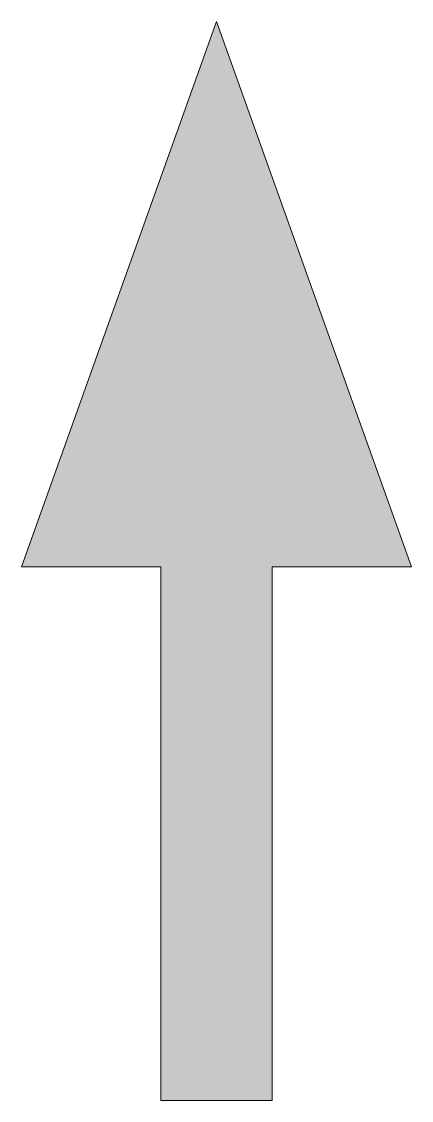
# Model space of a CAD drawing. Header units: centimetres. Extents: x 382474 to 805140, y 51501 to 135682.
# Drawn here: x 388111.7 to 388143.2, y 64890.6 to 64977.7 of the extents above; entities that cross this region are included whole.
import ezdxf

# ---------------------------------------------------------------- set-up
doc = ezdxf.new("R2010")
doc.units = ezdxf.units.CM
doc.layers.add('LVI_FLOOR BEDS - GENERAL', color=254, linetype='Continuous')
doc.layers.add('SPN-DIM', color=8, linetype='Continuous', lineweight=15)

msp = doc.modelspace()

# ---------------------------------------------------------------- hatches: boundary and pattern name
at = {"layer": 'LVI_FLOOR BEDS - GENERAL', "lineweight": -3, "transparency": 33554508}
h = msp.add_hatch(color=1, dxfattribs=at)
h.dxf.hatch_style = 1
h.paths.add_polyline_path([(388131.956, 64890.611), (388122.949, 64890.611), (388122.949, 64933.715), (388111.721, 64933.715), (388127.453, 64977.734), (388143.184, 64933.715), (388131.956, 64933.715)])
h = msp.add_hatch(color=1, dxfattribs=at)
h.dxf.hatch_style = 1
h.paths.add_polyline_path([(388131.956, 64890.611), (388122.949, 64890.611), (388122.949, 64933.715), (388111.721, 64933.715), (388127.453, 64977.734), (388143.184, 64933.715), (388131.956, 64933.715)])
h = msp.add_hatch(color=1, dxfattribs=at)
h.dxf.hatch_style = 1
h.paths.add_polyline_path([(388131.956, 64890.611), (388122.949, 64890.611), (388122.949, 64933.715), (388111.721, 64933.715), (388127.453, 64977.734), (388143.184, 64933.715), (388131.956, 64933.715)])
h = msp.add_hatch(color=1, dxfattribs=at)
h.dxf.hatch_style = 1
h.paths.add_polyline_path([(388131.956, 64890.611), (388122.949, 64890.611), (388122.949, 64933.715), (388111.721, 64933.715), (388127.453, 64977.734), (388143.184, 64933.715), (388131.956, 64933.715)])
h = msp.add_hatch(color=1, dxfattribs=at)
h.dxf.hatch_style = 1
h.paths.add_polyline_path([(388131.956, 64890.611), (388122.949, 64890.611), (388122.949, 64933.715), (388111.721, 64933.715), (388127.453, 64977.734), (388143.184, 64933.715), (388131.956, 64933.715)])
h = msp.add_hatch(color=1, dxfattribs=at)
h.dxf.hatch_style = 1
h.paths.add_polyline_path([(388131.956, 64890.611), (388122.949, 64890.611), (388122.949, 64933.715), (388111.721, 64933.715), (388127.453, 64977.734), (388143.184, 64933.715), (388131.956, 64933.715)])
h = msp.add_hatch(color=1, dxfattribs=at)
h.dxf.hatch_style = 1
h.paths.add_polyline_path([(388131.956, 64890.611), (388122.949, 64890.611), (388122.949, 64933.715), (388111.721, 64933.715), (388127.453, 64977.734), (388143.184, 64933.715), (388131.956, 64933.715)])
h = msp.add_hatch(color=1, dxfattribs=at)
h.dxf.hatch_style = 1
h.paths.add_polyline_path([(388131.956, 64890.611), (388122.949, 64890.611), (388122.949, 64933.715), (388111.721, 64933.715), (388127.453, 64977.734), (388143.184, 64933.715), (388131.956, 64933.715)])
h = msp.add_hatch(color=1, dxfattribs=at)
h.dxf.hatch_style = 1
h.paths.add_polyline_path([(388131.956, 64890.611), (388122.949, 64890.611), (388122.949, 64933.715), (388111.721, 64933.715), (388127.453, 64977.734), (388143.184, 64933.715), (388131.956, 64933.715)])
h = msp.add_hatch(color=1, dxfattribs=at)
h.dxf.hatch_style = 1
h.paths.add_polyline_path([(388131.956, 64890.611), (388122.949, 64890.611), (388122.949, 64933.715), (388111.721, 64933.715), (388127.453, 64977.734), (388143.184, 64933.715), (388131.956, 64933.715)])
h = msp.add_hatch(color=1, dxfattribs=at)
h.dxf.hatch_style = 1
h.paths.add_polyline_path([(388131.956, 64890.611), (388122.949, 64890.611), (388122.949, 64933.715), (388111.721, 64933.715), (388127.453, 64977.734), (388143.184, 64933.715), (388131.956, 64933.715)])
h = msp.add_hatch(color=1, dxfattribs=at)
h.dxf.hatch_style = 1
h.paths.add_polyline_path([(388131.956, 64890.611), (388122.949, 64890.611), (388122.949, 64933.715), (388111.721, 64933.715), (388127.453, 64977.734), (388143.184, 64933.715), (388131.956, 64933.715)])
h = msp.add_hatch(color=1, dxfattribs=at)
h.dxf.hatch_style = 1
h.paths.add_polyline_path([(388131.956, 64890.611), (388122.949, 64890.611), (388122.949, 64933.715), (388111.721, 64933.715), (388127.453, 64977.734), (388143.184, 64933.715), (388131.956, 64933.715)])
h = msp.add_hatch(color=1, dxfattribs=at)
h.dxf.hatch_style = 1
h.paths.add_polyline_path([(388131.956, 64890.611), (388122.949, 64890.611), (388122.949, 64933.715), (388111.721, 64933.715), (388127.453, 64977.734), (388143.184, 64933.715), (388131.956, 64933.715)])
h = msp.add_hatch(color=1, dxfattribs=at)
h.dxf.hatch_style = 1
h.paths.add_polyline_path([(388131.956, 64890.611), (388122.949, 64890.611), (388122.949, 64933.715), (388111.721, 64933.715), (388127.453, 64977.734), (388143.184, 64933.715), (388131.956, 64933.715)])
h = msp.add_hatch(color=1, dxfattribs=at)
h.dxf.hatch_style = 1
h.paths.add_polyline_path([(388131.956, 64890.611), (388122.949, 64890.611), (388122.949, 64933.715), (388111.721, 64933.715), (388127.453, 64977.734), (388143.184, 64933.715), (388131.956, 64933.715)])
h = msp.add_hatch(color=1, dxfattribs=at)
h.dxf.hatch_style = 1
h.paths.add_polyline_path([(388131.956, 64890.611), (388122.949, 64890.611), (388122.949, 64933.715), (388111.721, 64933.715), (388127.453, 64977.734), (388143.184, 64933.715), (388131.956, 64933.715)])
h = msp.add_hatch(color=1, dxfattribs=at)
h.dxf.hatch_style = 1
h.paths.add_polyline_path([(388131.956, 64890.611), (388122.949, 64890.611), (388122.949, 64933.715), (388111.721, 64933.715), (388127.453, 64977.734), (388143.184, 64933.715), (388131.956, 64933.715)])
h = msp.add_hatch(color=1, dxfattribs=at)
h.dxf.hatch_style = 1
h.paths.add_polyline_path([(388131.956, 64890.611), (388122.949, 64890.611), (388122.949, 64933.715), (388111.721, 64933.715), (388127.453, 64977.734), (388143.184, 64933.715), (388131.956, 64933.715)])
h = msp.add_hatch(color=1, dxfattribs=at)
h.dxf.hatch_style = 1
h.paths.add_polyline_path([(388131.956, 64890.611), (388122.949, 64890.611), (388122.949, 64933.715), (388111.721, 64933.715), (388127.453, 64977.734), (388143.184, 64933.715), (388131.956, 64933.715)])
h = msp.add_hatch(color=1, dxfattribs=at)
h.dxf.hatch_style = 1
h.paths.add_polyline_path([(388131.956, 64890.611), (388122.949, 64890.611), (388122.949, 64933.715), (388111.721, 64933.715), (388127.453, 64977.734), (388143.184, 64933.715), (388131.956, 64933.715)])
h = msp.add_hatch(color=1, dxfattribs=at)
h.dxf.hatch_style = 1
h.paths.add_polyline_path([(388131.956, 64890.611), (388122.949, 64890.611), (388122.949, 64933.715), (388111.721, 64933.715), (388127.453, 64977.734), (388143.184, 64933.715), (388131.956, 64933.715)])
h = msp.add_hatch(color=1, dxfattribs=at)
h.dxf.hatch_style = 1
h.paths.add_polyline_path([(388131.956, 64890.611), (388122.949, 64890.611), (388122.949, 64933.715), (388111.721, 64933.715), (388127.453, 64977.734), (388143.184, 64933.715), (388131.956, 64933.715)])
h = msp.add_hatch(color=1, dxfattribs=at)
h.dxf.hatch_style = 1
h.paths.add_polyline_path([(388131.956, 64890.611), (388122.949, 64890.611), (388122.949, 64933.715), (388111.721, 64933.715), (388127.453, 64977.734), (388143.184, 64933.715), (388131.956, 64933.715)])
h = msp.add_hatch(color=1, dxfattribs=at)
h.dxf.hatch_style = 1
h.paths.add_polyline_path([(388131.956, 64890.611), (388122.949, 64890.611), (388122.949, 64933.715), (388111.721, 64933.715), (388127.453, 64977.734), (388143.184, 64933.715), (388131.956, 64933.715)])
h = msp.add_hatch(color=1, dxfattribs=at)
h.dxf.hatch_style = 1
h.paths.add_polyline_path([(388131.956, 64890.611), (388122.949, 64890.611), (388122.949, 64933.715), (388111.721, 64933.715), (388127.453, 64977.734), (388143.184, 64933.715), (388131.956, 64933.715)])
h = msp.add_hatch(color=1, dxfattribs=at)
h.dxf.hatch_style = 1
h.paths.add_polyline_path([(388131.956, 64890.611), (388122.949, 64890.611), (388122.949, 64933.715), (388111.721, 64933.715), (388127.453, 64977.734), (388143.184, 64933.715), (388131.956, 64933.715)])
h = msp.add_hatch(color=1, dxfattribs=at)
h.dxf.hatch_style = 1
h.paths.add_polyline_path([(388131.956, 64890.611), (388122.949, 64890.611), (388122.949, 64933.715), (388111.721, 64933.715), (388127.453, 64977.734), (388143.184, 64933.715), (388131.956, 64933.715)])
h = msp.add_hatch(color=1, dxfattribs=at)
h.dxf.hatch_style = 1
h.paths.add_polyline_path([(388131.956, 64890.611), (388122.949, 64890.611), (388122.949, 64933.715), (388111.721, 64933.715), (388127.453, 64977.734), (388143.184, 64933.715), (388131.956, 64933.715)])
h = msp.add_hatch(color=1, dxfattribs=at)
h.dxf.hatch_style = 1
h.paths.add_polyline_path([(388131.956, 64890.611), (388122.949, 64890.611), (388122.949, 64933.715), (388111.721, 64933.715), (388127.453, 64977.734), (388143.184, 64933.715), (388131.956, 64933.715)])
h = msp.add_hatch(color=1, dxfattribs=at)
h.dxf.hatch_style = 1
h.paths.add_polyline_path([(388131.956, 64890.611), (388122.949, 64890.611), (388122.949, 64933.715), (388111.721, 64933.715), (388127.453, 64977.734), (388143.184, 64933.715), (388131.956, 64933.715)])
h = msp.add_hatch(color=1, dxfattribs=at)
h.dxf.hatch_style = 1
h.paths.add_polyline_path([(388131.956, 64890.611), (388122.949, 64890.611), (388122.949, 64933.715), (388111.721, 64933.715), (388127.453, 64977.734), (388143.184, 64933.715), (388131.956, 64933.715)])
h = msp.add_hatch(color=1, dxfattribs=at)
h.dxf.hatch_style = 1
h.paths.add_polyline_path([(388131.956, 64890.611), (388122.949, 64890.611), (388122.949, 64933.715), (388111.721, 64933.715), (388127.453, 64977.734), (388143.184, 64933.715), (388131.956, 64933.715)])
h = msp.add_hatch(color=1, dxfattribs=at)
h.dxf.hatch_style = 1
h.paths.add_polyline_path([(388131.956, 64890.611), (388122.949, 64890.611), (388122.949, 64933.715), (388111.721, 64933.715), (388127.453, 64977.734), (388143.184, 64933.715), (388131.956, 64933.715)])
h = msp.add_hatch(color=1, dxfattribs=at)
h.dxf.hatch_style = 1
h.paths.add_polyline_path([(388131.956, 64890.611), (388122.949, 64890.611), (388122.949, 64933.715), (388111.721, 64933.715), (388127.453, 64977.734), (388143.184, 64933.715), (388131.956, 64933.715)])
h = msp.add_hatch(color=1, dxfattribs=at)
h.dxf.hatch_style = 1
h.paths.add_polyline_path([(388131.956, 64890.611), (388122.949, 64890.611), (388122.949, 64933.715), (388111.721, 64933.715), (388127.453, 64977.734), (388143.184, 64933.715), (388131.956, 64933.715)])
h = msp.add_hatch(color=1, dxfattribs=at)
h.dxf.hatch_style = 1
h.paths.add_polyline_path([(388131.956, 64890.611), (388122.949, 64890.611), (388122.949, 64933.715), (388111.721, 64933.715), (388127.453, 64977.734), (388143.184, 64933.715), (388131.956, 64933.715)])
h = msp.add_hatch(color=1, dxfattribs=at)
h.dxf.hatch_style = 1
h.paths.add_polyline_path([(388131.956, 64890.611), (388122.949, 64890.611), (388122.949, 64933.715), (388111.721, 64933.715), (388127.453, 64977.734), (388143.184, 64933.715), (388131.956, 64933.715)])
h = msp.add_hatch(color=1, dxfattribs=at)
h.dxf.hatch_style = 1
h.paths.add_polyline_path([(388131.956, 64890.611), (388122.949, 64890.611), (388122.949, 64933.715), (388111.721, 64933.715), (388127.453, 64977.734), (388143.184, 64933.715), (388131.956, 64933.715)])
h = msp.add_hatch(color=1, dxfattribs=at)
h.dxf.hatch_style = 1
h.paths.add_polyline_path([(388131.956, 64890.611), (388122.949, 64890.611), (388122.949, 64933.715), (388111.721, 64933.715), (388127.453, 64977.734), (388143.184, 64933.715), (388131.956, 64933.715)])
h = msp.add_hatch(color=1, dxfattribs=at)
h.dxf.hatch_style = 1
h.paths.add_polyline_path([(388131.956, 64890.611), (388122.949, 64890.611), (388122.949, 64933.715), (388111.721, 64933.715), (388127.453, 64977.734), (388143.184, 64933.715), (388131.956, 64933.715)])
h = msp.add_hatch(color=1, dxfattribs=at)
h.dxf.hatch_style = 1
h.paths.add_polyline_path([(388131.956, 64890.611), (388122.949, 64890.611), (388122.949, 64933.715), (388111.721, 64933.715), (388127.453, 64977.734), (388143.184, 64933.715), (388131.956, 64933.715)])
h = msp.add_hatch(color=1, dxfattribs=at)
h.dxf.hatch_style = 1
h.paths.add_polyline_path([(388131.956, 64890.611), (388122.949, 64890.611), (388122.949, 64933.715), (388111.721, 64933.715), (388127.453, 64977.734), (388143.184, 64933.715), (388131.956, 64933.715)])
h = msp.add_hatch(color=1, dxfattribs=at)
h.dxf.hatch_style = 1
h.paths.add_polyline_path([(388131.956, 64890.611), (388122.949, 64890.611), (388122.949, 64933.715), (388111.721, 64933.715), (388127.453, 64977.734), (388143.184, 64933.715), (388131.956, 64933.715)])
h = msp.add_hatch(color=1, dxfattribs=at)
h.dxf.hatch_style = 1
h.paths.add_polyline_path([(388131.956, 64890.611), (388122.949, 64890.611), (388122.949, 64933.715), (388111.721, 64933.715), (388127.453, 64977.734), (388143.184, 64933.715), (388131.956, 64933.715)])
h = msp.add_hatch(color=1, dxfattribs=at)
h.dxf.hatch_style = 1
h.paths.add_polyline_path([(388131.956, 64890.611), (388122.949, 64890.611), (388122.949, 64933.715), (388111.721, 64933.715), (388127.453, 64977.734), (388143.184, 64933.715), (388131.956, 64933.715)])
h = msp.add_hatch(color=1, dxfattribs=at)
h.dxf.hatch_style = 1
h.paths.add_polyline_path([(388131.956, 64890.611), (388122.949, 64890.611), (388122.949, 64933.715), (388111.721, 64933.715), (388127.453, 64977.734), (388143.184, 64933.715), (388131.956, 64933.715)])
h = msp.add_hatch(color=1, dxfattribs=at)
h.dxf.hatch_style = 1
h.paths.add_polyline_path([(388131.956, 64890.611), (388122.949, 64890.611), (388122.949, 64933.715), (388111.721, 64933.715), (388127.453, 64977.734), (388143.184, 64933.715), (388131.956, 64933.715)])
h = msp.add_hatch(color=1, dxfattribs=at)
h.dxf.hatch_style = 1
h.paths.add_polyline_path([(388131.956, 64890.611), (388122.949, 64890.611), (388122.949, 64933.715), (388111.721, 64933.715), (388127.453, 64977.734), (388143.184, 64933.715), (388131.956, 64933.715)])
h = msp.add_hatch(color=1, dxfattribs=at)
h.dxf.hatch_style = 1
h.paths.add_polyline_path([(388131.956, 64890.611), (388122.949, 64890.611), (388122.949, 64933.715), (388111.721, 64933.715), (388127.453, 64977.734), (388143.184, 64933.715), (388131.956, 64933.715)])
h = msp.add_hatch(color=1, dxfattribs=at)
h.dxf.hatch_style = 1
h.paths.add_polyline_path([(388131.956, 64890.611), (388122.949, 64890.611), (388122.949, 64933.715), (388111.721, 64933.715), (388127.453, 64977.734), (388143.184, 64933.715), (388131.956, 64933.715)])
h = msp.add_hatch(color=1, dxfattribs=at)
h.dxf.hatch_style = 1
h.paths.add_polyline_path([(388131.956, 64890.611), (388122.949, 64890.611), (388122.949, 64933.715), (388111.721, 64933.715), (388127.453, 64977.734), (388143.184, 64933.715), (388131.956, 64933.715)])
h = msp.add_hatch(color=1, dxfattribs=at)
h.dxf.hatch_style = 1
h.paths.add_polyline_path([(388131.956, 64890.611), (388122.949, 64890.611), (388122.949, 64933.715), (388111.721, 64933.715), (388127.453, 64977.734), (388143.184, 64933.715), (388131.956, 64933.715)])
h = msp.add_hatch(color=1, dxfattribs=at)
h.dxf.hatch_style = 1
h.paths.add_polyline_path([(388131.956, 64890.611), (388122.949, 64890.611), (388122.949, 64933.715), (388111.721, 64933.715), (388127.453, 64977.734), (388143.184, 64933.715), (388131.956, 64933.715)])
h = msp.add_hatch(color=1, dxfattribs=at)
h.dxf.hatch_style = 1
h.paths.add_polyline_path([(388131.956, 64890.611), (388122.949, 64890.611), (388122.949, 64933.715), (388111.721, 64933.715), (388127.453, 64977.734), (388143.184, 64933.715), (388131.956, 64933.715)])
h = msp.add_hatch(color=1, dxfattribs=at)
h.dxf.hatch_style = 1
h.paths.add_polyline_path([(388131.956, 64890.611), (388122.949, 64890.611), (388122.949, 64933.715), (388111.721, 64933.715), (388127.453, 64977.734), (388143.184, 64933.715), (388131.956, 64933.715)])
h = msp.add_hatch(color=1, dxfattribs=at)
h.dxf.hatch_style = 1
h.paths.add_polyline_path([(388131.956, 64890.611), (388122.949, 64890.611), (388122.949, 64933.715), (388111.721, 64933.715), (388127.453, 64977.734), (388143.184, 64933.715), (388131.956, 64933.715)])
h = msp.add_hatch(color=1, dxfattribs=at)
h.dxf.hatch_style = 1
h.paths.add_polyline_path([(388131.956, 64890.611), (388122.949, 64890.611), (388122.949, 64933.715), (388111.721, 64933.715), (388127.453, 64977.734), (388143.184, 64933.715), (388131.956, 64933.715)])
h = msp.add_hatch(color=1, dxfattribs=at)
h.dxf.hatch_style = 1
h.paths.add_polyline_path([(388131.956, 64890.611), (388122.949, 64890.611), (388122.949, 64933.715), (388111.721, 64933.715), (388127.453, 64977.734), (388143.184, 64933.715), (388131.956, 64933.715)])
h = msp.add_hatch(color=1, dxfattribs=at)
h.dxf.hatch_style = 1
h.paths.add_polyline_path([(388131.956, 64890.611), (388122.949, 64890.611), (388122.949, 64933.715), (388111.721, 64933.715), (388127.453, 64977.734), (388143.184, 64933.715), (388131.956, 64933.715)])
h = msp.add_hatch(color=1, dxfattribs=at)
h.dxf.hatch_style = 1
h.paths.add_polyline_path([(388131.956, 64890.611), (388122.949, 64890.611), (388122.949, 64933.715), (388111.721, 64933.715), (388127.453, 64977.734), (388143.184, 64933.715), (388131.956, 64933.715)])
h = msp.add_hatch(color=1, dxfattribs=at)
h.dxf.hatch_style = 1
h.paths.add_polyline_path([(388131.956, 64890.611), (388122.949, 64890.611), (388122.949, 64933.715), (388111.721, 64933.715), (388127.453, 64977.734), (388143.184, 64933.715), (388131.956, 64933.715)])
h = msp.add_hatch(color=1, dxfattribs=at)
h.dxf.hatch_style = 1
h.paths.add_polyline_path([(388131.956, 64890.611), (388122.949, 64890.611), (388122.949, 64933.715), (388111.721, 64933.715), (388127.453, 64977.734), (388143.184, 64933.715), (388131.956, 64933.715)])
h = msp.add_hatch(color=1, dxfattribs=at)
h.dxf.hatch_style = 1
h.paths.add_polyline_path([(388131.956, 64890.611), (388122.949, 64890.611), (388122.949, 64933.715), (388111.721, 64933.715), (388127.453, 64977.734), (388143.184, 64933.715), (388131.956, 64933.715)])
h = msp.add_hatch(color=1, dxfattribs=at)
h.dxf.hatch_style = 1
h.paths.add_polyline_path([(388131.956, 64890.611), (388122.949, 64890.611), (388122.949, 64933.715), (388111.721, 64933.715), (388127.453, 64977.734), (388143.184, 64933.715), (388131.956, 64933.715)])
h = msp.add_hatch(color=1, dxfattribs=at)
h.dxf.hatch_style = 1
h.paths.add_polyline_path([(388131.956, 64890.611), (388122.949, 64890.611), (388122.949, 64933.715), (388111.721, 64933.715), (388127.453, 64977.734), (388143.184, 64933.715), (388131.956, 64933.715)])
h = msp.add_hatch(color=1, dxfattribs=at)
h.dxf.hatch_style = 1
h.paths.add_polyline_path([(388131.956, 64890.611), (388122.949, 64890.611), (388122.949, 64933.715), (388111.721, 64933.715), (388127.453, 64977.734), (388143.184, 64933.715), (388131.956, 64933.715)])
h = msp.add_hatch(color=1, dxfattribs=at)
h.dxf.hatch_style = 1
h.paths.add_polyline_path([(388131.956, 64890.611), (388122.949, 64890.611), (388122.949, 64933.715), (388111.721, 64933.715), (388127.453, 64977.734), (388143.184, 64933.715), (388131.956, 64933.715)])
h = msp.add_hatch(color=1, dxfattribs=at)
h.dxf.hatch_style = 1
h.paths.add_polyline_path([(388131.956, 64890.611), (388122.949, 64890.611), (388122.949, 64933.715), (388111.721, 64933.715), (388127.453, 64977.734), (388143.184, 64933.715), (388131.956, 64933.715)])
h = msp.add_hatch(color=1, dxfattribs=at)
h.dxf.hatch_style = 1
h.paths.add_polyline_path([(388131.956, 64890.611), (388122.949, 64890.611), (388122.949, 64933.715), (388111.721, 64933.715), (388127.453, 64977.734), (388143.184, 64933.715), (388131.956, 64933.715)])
h = msp.add_hatch(color=1, dxfattribs=at)
h.dxf.hatch_style = 1
h.paths.add_polyline_path([(388131.956, 64890.611), (388122.949, 64890.611), (388122.949, 64933.715), (388111.721, 64933.715), (388127.453, 64977.734), (388143.184, 64933.715), (388131.956, 64933.715)])
h = msp.add_hatch(color=1, dxfattribs=at)
h.dxf.hatch_style = 1
h.paths.add_polyline_path([(388131.956, 64890.611), (388122.949, 64890.611), (388122.949, 64933.715), (388111.721, 64933.715), (388127.453, 64977.734), (388143.184, 64933.715), (388131.956, 64933.715)])
h = msp.add_hatch(color=1, dxfattribs=at)
h.dxf.hatch_style = 1
h.paths.add_polyline_path([(388131.956, 64890.611), (388122.949, 64890.611), (388122.949, 64933.715), (388111.721, 64933.715), (388127.453, 64977.734), (388143.184, 64933.715), (388131.956, 64933.715)])
h = msp.add_hatch(color=1, dxfattribs=at)
h.dxf.hatch_style = 1
h.paths.add_polyline_path([(388131.956, 64890.611), (388122.949, 64890.611), (388122.949, 64933.715), (388111.721, 64933.715), (388127.453, 64977.734), (388143.184, 64933.715), (388131.956, 64933.715)])
h = msp.add_hatch(color=1, dxfattribs=at)
h.dxf.hatch_style = 1
h.paths.add_polyline_path([(388131.956, 64890.611), (388122.949, 64890.611), (388122.949, 64933.715), (388111.721, 64933.715), (388127.453, 64977.734), (388143.184, 64933.715), (388131.956, 64933.715)])
h = msp.add_hatch(color=1, dxfattribs=at)
h.dxf.hatch_style = 1
h.paths.add_polyline_path([(388131.956, 64890.611), (388122.949, 64890.611), (388122.949, 64933.715), (388111.721, 64933.715), (388127.453, 64977.734), (388143.184, 64933.715), (388131.956, 64933.715)])
h = msp.add_hatch(color=1, dxfattribs=at)
h.dxf.hatch_style = 1
h.paths.add_polyline_path([(388131.956, 64890.611), (388122.949, 64890.611), (388122.949, 64933.715), (388111.721, 64933.715), (388127.453, 64977.734), (388143.184, 64933.715), (388131.956, 64933.715)])
h = msp.add_hatch(color=1, dxfattribs=at)
h.dxf.hatch_style = 1
h.paths.add_polyline_path([(388131.956, 64890.611), (388122.949, 64890.611), (388122.949, 64933.715), (388111.721, 64933.715), (388127.453, 64977.734), (388143.184, 64933.715), (388131.956, 64933.715)])
h = msp.add_hatch(color=1, dxfattribs=at)
h.dxf.hatch_style = 1
h.paths.add_polyline_path([(388131.956, 64890.611), (388122.949, 64890.611), (388122.949, 64933.715), (388111.721, 64933.715), (388127.453, 64977.734), (388143.184, 64933.715), (388131.956, 64933.715)])
h = msp.add_hatch(color=1, dxfattribs=at)
h.dxf.hatch_style = 1
h.paths.add_polyline_path([(388131.956, 64890.611), (388122.949, 64890.611), (388122.949, 64933.715), (388111.721, 64933.715), (388127.453, 64977.734), (388143.184, 64933.715), (388131.956, 64933.715)])
h = msp.add_hatch(color=1, dxfattribs=at)
h.dxf.hatch_style = 1
h.paths.add_polyline_path([(388131.956, 64890.611), (388122.949, 64890.611), (388122.949, 64933.715), (388111.721, 64933.715), (388127.453, 64977.734), (388143.184, 64933.715), (388131.956, 64933.715)])
h = msp.add_hatch(color=1, dxfattribs=at)
h.dxf.hatch_style = 1
h.paths.add_polyline_path([(388131.956, 64890.611), (388122.949, 64890.611), (388122.949, 64933.715), (388111.721, 64933.715), (388127.453, 64977.734), (388143.184, 64933.715), (388131.956, 64933.715)])
h = msp.add_hatch(color=1, dxfattribs=at)
h.dxf.hatch_style = 1
h.paths.add_polyline_path([(388131.956, 64890.611), (388122.949, 64890.611), (388122.949, 64933.715), (388111.721, 64933.715), (388127.453, 64977.734), (388143.184, 64933.715), (388131.956, 64933.715)])
h = msp.add_hatch(color=1, dxfattribs=at)
h.dxf.hatch_style = 1
h.paths.add_polyline_path([(388131.956, 64890.611), (388122.949, 64890.611), (388122.949, 64933.715), (388111.721, 64933.715), (388127.453, 64977.734), (388143.184, 64933.715), (388131.956, 64933.715)])
h = msp.add_hatch(color=1, dxfattribs=at)
h.dxf.hatch_style = 1
h.paths.add_polyline_path([(388131.956, 64890.611), (388122.949, 64890.611), (388122.949, 64933.715), (388111.721, 64933.715), (388127.453, 64977.734), (388143.184, 64933.715), (388131.956, 64933.715)])
h = msp.add_hatch(color=1, dxfattribs=at)
h.dxf.hatch_style = 1
h.paths.add_polyline_path([(388131.956, 64890.611), (388122.949, 64890.611), (388122.949, 64933.715), (388111.721, 64933.715), (388127.453, 64977.734), (388143.184, 64933.715), (388131.956, 64933.715)])
h = msp.add_hatch(color=1, dxfattribs=at)
h.dxf.hatch_style = 1
h.paths.add_polyline_path([(388131.956, 64890.611), (388122.949, 64890.611), (388122.949, 64933.715), (388111.721, 64933.715), (388127.453, 64977.734), (388143.184, 64933.715), (388131.956, 64933.715)])
h = msp.add_hatch(color=1, dxfattribs=at)
h.dxf.hatch_style = 1
h.paths.add_polyline_path([(388131.956, 64890.611), (388122.949, 64890.611), (388122.949, 64933.715), (388111.721, 64933.715), (388127.453, 64977.734), (388143.184, 64933.715), (388131.956, 64933.715)])
h = msp.add_hatch(color=1, dxfattribs=at)
h.dxf.hatch_style = 1
h.paths.add_polyline_path([(388131.956, 64890.611), (388122.949, 64890.611), (388122.949, 64933.715), (388111.721, 64933.715), (388127.453, 64977.734), (388143.184, 64933.715), (388131.956, 64933.715)])
h = msp.add_hatch(color=1, dxfattribs=at)
h.dxf.hatch_style = 1
h.paths.add_polyline_path([(388131.956, 64890.611), (388122.949, 64890.611), (388122.949, 64933.715), (388111.721, 64933.715), (388127.453, 64977.734), (388143.184, 64933.715), (388131.956, 64933.715)])
h = msp.add_hatch(color=1, dxfattribs=at)
h.dxf.hatch_style = 1
h.paths.add_polyline_path([(388131.956, 64890.611), (388122.949, 64890.611), (388122.949, 64933.715), (388111.721, 64933.715), (388127.453, 64977.734), (388143.184, 64933.715), (388131.956, 64933.715)])
h = msp.add_hatch(color=1, dxfattribs=at)
h.dxf.hatch_style = 1
h.paths.add_polyline_path([(388131.956, 64890.611), (388122.949, 64890.611), (388122.949, 64933.715), (388111.721, 64933.715), (388127.453, 64977.734), (388143.184, 64933.715), (388131.956, 64933.715)])
h = msp.add_hatch(color=1, dxfattribs=at)
h.dxf.hatch_style = 1
h.paths.add_polyline_path([(388131.956, 64890.611), (388122.949, 64890.611), (388122.949, 64933.715), (388111.721, 64933.715), (388127.453, 64977.734), (388143.184, 64933.715), (388131.956, 64933.715)])
h = msp.add_hatch(color=1, dxfattribs=at)
h.dxf.hatch_style = 1
h.paths.add_polyline_path([(388131.956, 64890.611), (388122.949, 64890.611), (388122.949, 64933.715), (388111.721, 64933.715), (388127.453, 64977.734), (388143.184, 64933.715), (388131.956, 64933.715)])
h = msp.add_hatch(color=1, dxfattribs=at)
h.dxf.hatch_style = 1
h.paths.add_polyline_path([(388131.956, 64890.611), (388122.949, 64890.611), (388122.949, 64933.715), (388111.721, 64933.715), (388127.453, 64977.734), (388143.184, 64933.715), (388131.956, 64933.715)])
h = msp.add_hatch(color=1, dxfattribs=at)
h.dxf.hatch_style = 1
h.paths.add_polyline_path([(388131.956, 64890.611), (388122.949, 64890.611), (388122.949, 64933.715), (388111.721, 64933.715), (388127.453, 64977.734), (388143.184, 64933.715), (388131.956, 64933.715)])
h = msp.add_hatch(color=1, dxfattribs=at)
h.dxf.hatch_style = 1
h.paths.add_polyline_path([(388131.956, 64890.611), (388122.949, 64890.611), (388122.949, 64933.715), (388111.721, 64933.715), (388127.453, 64977.734), (388143.184, 64933.715), (388131.956, 64933.715)])
h = msp.add_hatch(color=1, dxfattribs=at)
h.dxf.hatch_style = 1
h.paths.add_polyline_path([(388131.956, 64890.611), (388122.949, 64890.611), (388122.949, 64933.715), (388111.721, 64933.715), (388127.453, 64977.734), (388143.184, 64933.715), (388131.956, 64933.715)])
h = msp.add_hatch(color=1, dxfattribs=at)
h.dxf.hatch_style = 1
h.paths.add_polyline_path([(388131.956, 64890.611), (388122.949, 64890.611), (388122.949, 64933.715), (388111.721, 64933.715), (388127.453, 64977.734), (388143.184, 64933.715), (388131.956, 64933.715)])
h = msp.add_hatch(color=1, dxfattribs=at)
h.dxf.hatch_style = 1
h.paths.add_polyline_path([(388131.956, 64890.611), (388122.949, 64890.611), (388122.949, 64933.715), (388111.721, 64933.715), (388127.453, 64977.734), (388143.184, 64933.715), (388131.956, 64933.715)])
h = msp.add_hatch(color=1, dxfattribs=at)
h.dxf.hatch_style = 1
h.paths.add_polyline_path([(388131.956, 64890.611), (388122.949, 64890.611), (388122.949, 64933.715), (388111.721, 64933.715), (388127.453, 64977.734), (388143.184, 64933.715), (388131.956, 64933.715)])
h = msp.add_hatch(color=1, dxfattribs=at)
h.dxf.hatch_style = 1
h.paths.add_polyline_path([(388131.956, 64890.611), (388122.949, 64890.611), (388122.949, 64933.715), (388111.721, 64933.715), (388127.453, 64977.734), (388143.184, 64933.715), (388131.956, 64933.715)])
h = msp.add_hatch(color=1, dxfattribs=at)
h.dxf.hatch_style = 1
h.paths.add_polyline_path([(388131.956, 64890.611), (388122.949, 64890.611), (388122.949, 64933.715), (388111.721, 64933.715), (388127.453, 64977.734), (388143.184, 64933.715), (388131.956, 64933.715)])
h = msp.add_hatch(color=1, dxfattribs=at)
h.dxf.hatch_style = 1
h.paths.add_polyline_path([(388131.956, 64890.611), (388122.949, 64890.611), (388122.949, 64933.715), (388111.721, 64933.715), (388127.453, 64977.734), (388143.184, 64933.715), (388131.956, 64933.715)])
h = msp.add_hatch(color=1, dxfattribs=at)
h.dxf.hatch_style = 1
h.paths.add_polyline_path([(388131.956, 64890.611), (388122.949, 64890.611), (388122.949, 64933.715), (388111.721, 64933.715), (388127.453, 64977.734), (388143.184, 64933.715), (388131.956, 64933.715)])
h = msp.add_hatch(color=1, dxfattribs=at)
h.dxf.hatch_style = 1
h.paths.add_polyline_path([(388131.956, 64890.611), (388122.949, 64890.611), (388122.949, 64933.715), (388111.721, 64933.715), (388127.453, 64977.734), (388143.184, 64933.715), (388131.956, 64933.715)])
h = msp.add_hatch(color=1, dxfattribs=at)
h.dxf.hatch_style = 1
h.paths.add_polyline_path([(388131.956, 64890.611), (388122.949, 64890.611), (388122.949, 64933.715), (388111.721, 64933.715), (388127.453, 64977.734), (388143.184, 64933.715), (388131.956, 64933.715)])
h = msp.add_hatch(color=1, dxfattribs=at)
h.dxf.hatch_style = 1
h.paths.add_polyline_path([(388131.956, 64890.611), (388122.949, 64890.611), (388122.949, 64933.715), (388111.721, 64933.715), (388127.453, 64977.734), (388143.184, 64933.715), (388131.956, 64933.715)])
h = msp.add_hatch(color=1, dxfattribs=at)
h.dxf.hatch_style = 1
h.paths.add_polyline_path([(388131.956, 64890.611), (388122.949, 64890.611), (388122.949, 64933.715), (388111.721, 64933.715), (388127.453, 64977.734), (388143.184, 64933.715), (388131.956, 64933.715)])
h = msp.add_hatch(color=1, dxfattribs=at)
h.dxf.hatch_style = 1
h.paths.add_polyline_path([(388131.956, 64890.611), (388122.949, 64890.611), (388122.949, 64933.715), (388111.721, 64933.715), (388127.453, 64977.734), (388143.184, 64933.715), (388131.956, 64933.715)])
h = msp.add_hatch(color=1, dxfattribs=at)
h.dxf.hatch_style = 1
h.paths.add_polyline_path([(388131.956, 64890.611), (388122.949, 64890.611), (388122.949, 64933.715), (388111.721, 64933.715), (388127.453, 64977.734), (388143.184, 64933.715), (388131.956, 64933.715)])
h = msp.add_hatch(color=1, dxfattribs=at)
h.dxf.hatch_style = 1
h.paths.add_polyline_path([(388131.956, 64890.611), (388122.949, 64890.611), (388122.949, 64933.715), (388111.721, 64933.715), (388127.453, 64977.734), (388143.184, 64933.715), (388131.956, 64933.715)])
h = msp.add_hatch(color=1, dxfattribs=at)
h.dxf.hatch_style = 1
h.paths.add_polyline_path([(388131.956, 64890.611), (388122.949, 64890.611), (388122.949, 64933.715), (388111.721, 64933.715), (388127.453, 64977.734), (388143.184, 64933.715), (388131.956, 64933.715)])
h = msp.add_hatch(color=1, dxfattribs=at)
h.dxf.hatch_style = 1
h.paths.add_polyline_path([(388131.956, 64890.611), (388122.949, 64890.611), (388122.949, 64933.715), (388111.721, 64933.715), (388127.453, 64977.734), (388143.184, 64933.715), (388131.956, 64933.715)])
h = msp.add_hatch(color=1, dxfattribs=at)
h.dxf.hatch_style = 1
h.paths.add_polyline_path([(388131.956, 64890.611), (388122.949, 64890.611), (388122.949, 64933.715), (388111.721, 64933.715), (388127.453, 64977.734), (388143.184, 64933.715), (388131.956, 64933.715)])
h = msp.add_hatch(color=1, dxfattribs=at)
h.dxf.hatch_style = 1
h.paths.add_polyline_path([(388131.956, 64890.611), (388122.949, 64890.611), (388122.949, 64933.715), (388111.721, 64933.715), (388127.453, 64977.734), (388143.184, 64933.715), (388131.956, 64933.715)])
h = msp.add_hatch(color=1, dxfattribs=at)
h.dxf.hatch_style = 1
h.paths.add_polyline_path([(388131.956, 64890.611), (388122.949, 64890.611), (388122.949, 64933.715), (388111.721, 64933.715), (388127.453, 64977.734), (388143.184, 64933.715), (388131.956, 64933.715)])

# ---------------------------------------------------------------- linework, layer by layer
at = {"layer": 'SPN-DIM', "color": 251, "true_color": 0x636466}
msp.add_lwpolyline([(388131.956, 64890.611), (388122.949, 64890.611), (388122.949, 64933.715), (388111.721, 64933.715), (388127.453, 64977.734), (388143.184, 64933.715), (388131.956, 64933.715), (388131.956, 64890.611)], dxfattribs=at)
msp.add_lwpolyline([(388131.956, 64890.611), (388122.949, 64890.611), (388122.949, 64933.715), (388111.721, 64933.715), (388127.453, 64977.734), (388143.184, 64933.715), (388131.956, 64933.715), (388131.956, 64890.611)], dxfattribs=at)
msp.add_lwpolyline([(388131.956, 64890.611), (388122.949, 64890.611), (388122.949, 64933.715), (388111.721, 64933.715), (388127.453, 64977.734), (388143.184, 64933.715), (388131.956, 64933.715), (388131.956, 64890.611)], dxfattribs=at)
msp.add_lwpolyline([(388131.956, 64890.611), (388122.949, 64890.611), (388122.949, 64933.715), (388111.721, 64933.715), (388127.453, 64977.734), (388143.184, 64933.715), (388131.956, 64933.715), (388131.956, 64890.611)], dxfattribs=at)
msp.add_lwpolyline([(388131.956, 64890.611), (388122.949, 64890.611), (388122.949, 64933.715), (388111.721, 64933.715), (388127.453, 64977.734), (388143.184, 64933.715), (388131.956, 64933.715), (388131.956, 64890.611)], dxfattribs=at)
msp.add_lwpolyline([(388131.956, 64890.611), (388122.949, 64890.611), (388122.949, 64933.715), (388111.721, 64933.715), (388127.453, 64977.734), (388143.184, 64933.715), (388131.956, 64933.715), (388131.956, 64890.611)], dxfattribs=at)
msp.add_lwpolyline([(388131.956, 64890.611), (388122.949, 64890.611), (388122.949, 64933.715), (388111.721, 64933.715), (388127.453, 64977.734), (388143.184, 64933.715), (388131.956, 64933.715), (388131.956, 64890.611)], dxfattribs=at)
msp.add_lwpolyline([(388131.956, 64890.611), (388122.949, 64890.611), (388122.949, 64933.715), (388111.721, 64933.715), (388127.453, 64977.734), (388143.184, 64933.715), (388131.956, 64933.715), (388131.956, 64890.611)], dxfattribs=at)
msp.add_lwpolyline([(388131.956, 64890.611), (388122.949, 64890.611), (388122.949, 64933.715), (388111.721, 64933.715), (388127.453, 64977.734), (388143.184, 64933.715), (388131.956, 64933.715), (388131.956, 64890.611)], dxfattribs=at)
msp.add_lwpolyline([(388131.956, 64890.611), (388122.949, 64890.611), (388122.949, 64933.715), (388111.721, 64933.715), (388127.453, 64977.734), (388143.184, 64933.715), (388131.956, 64933.715), (388131.956, 64890.611)], dxfattribs=at)
msp.add_lwpolyline([(388131.956, 64890.611), (388122.949, 64890.611), (388122.949, 64933.715), (388111.721, 64933.715), (388127.453, 64977.734), (388143.184, 64933.715), (388131.956, 64933.715), (388131.956, 64890.611)], dxfattribs=at)
msp.add_lwpolyline([(388131.956, 64890.611), (388122.949, 64890.611), (388122.949, 64933.715), (388111.721, 64933.715), (388127.453, 64977.734), (388143.184, 64933.715), (388131.956, 64933.715), (388131.956, 64890.611)], dxfattribs=at)
msp.add_lwpolyline([(388131.956, 64890.611), (388122.949, 64890.611), (388122.949, 64933.715), (388111.721, 64933.715), (388127.453, 64977.734), (388143.184, 64933.715), (388131.956, 64933.715), (388131.956, 64890.611)], dxfattribs=at)
msp.add_lwpolyline([(388131.956, 64890.611), (388122.949, 64890.611), (388122.949, 64933.715), (388111.721, 64933.715), (388127.453, 64977.734), (388143.184, 64933.715), (388131.956, 64933.715), (388131.956, 64890.611)], dxfattribs=at)
msp.add_lwpolyline([(388131.956, 64890.611), (388122.949, 64890.611), (388122.949, 64933.715), (388111.721, 64933.715), (388127.453, 64977.734), (388143.184, 64933.715), (388131.956, 64933.715), (388131.956, 64890.611)], dxfattribs=at)
msp.add_lwpolyline([(388131.956, 64890.611), (388122.949, 64890.611), (388122.949, 64933.715), (388111.721, 64933.715), (388127.453, 64977.734), (388143.184, 64933.715), (388131.956, 64933.715), (388131.956, 64890.611)], dxfattribs=at)
msp.add_lwpolyline([(388131.956, 64890.611), (388122.949, 64890.611), (388122.949, 64933.715), (388111.721, 64933.715), (388127.453, 64977.734), (388143.184, 64933.715), (388131.956, 64933.715), (388131.956, 64890.611)], dxfattribs=at)
msp.add_lwpolyline([(388131.956, 64890.611), (388122.949, 64890.611), (388122.949, 64933.715), (388111.721, 64933.715), (388127.453, 64977.734), (388143.184, 64933.715), (388131.956, 64933.715), (388131.956, 64890.611)], dxfattribs=at)
msp.add_lwpolyline([(388131.956, 64890.611), (388122.949, 64890.611), (388122.949, 64933.715), (388111.721, 64933.715), (388127.453, 64977.734), (388143.184, 64933.715), (388131.956, 64933.715), (388131.956, 64890.611)], dxfattribs=at)
msp.add_lwpolyline([(388131.956, 64890.611), (388122.949, 64890.611), (388122.949, 64933.715), (388111.721, 64933.715), (388127.453, 64977.734), (388143.184, 64933.715), (388131.956, 64933.715), (388131.956, 64890.611)], dxfattribs=at)
msp.add_lwpolyline([(388131.956, 64890.611), (388122.949, 64890.611), (388122.949, 64933.715), (388111.721, 64933.715), (388127.453, 64977.734), (388143.184, 64933.715), (388131.956, 64933.715), (388131.956, 64890.611)], dxfattribs=at)
msp.add_lwpolyline([(388131.956, 64890.611), (388122.949, 64890.611), (388122.949, 64933.715), (388111.721, 64933.715), (388127.453, 64977.734), (388143.184, 64933.715), (388131.956, 64933.715), (388131.956, 64890.611)], dxfattribs=at)
msp.add_lwpolyline([(388131.956, 64890.611), (388122.949, 64890.611), (388122.949, 64933.715), (388111.721, 64933.715), (388127.453, 64977.734), (388143.184, 64933.715), (388131.956, 64933.715), (388131.956, 64890.611)], dxfattribs=at)
msp.add_lwpolyline([(388131.956, 64890.611), (388122.949, 64890.611), (388122.949, 64933.715), (388111.721, 64933.715), (388127.453, 64977.734), (388143.184, 64933.715), (388131.956, 64933.715), (388131.956, 64890.611)], dxfattribs=at)
msp.add_lwpolyline([(388131.956, 64890.611), (388122.949, 64890.611), (388122.949, 64933.715), (388111.721, 64933.715), (388127.453, 64977.734), (388143.184, 64933.715), (388131.956, 64933.715), (388131.956, 64890.611)], dxfattribs=at)
msp.add_lwpolyline([(388131.956, 64890.611), (388122.949, 64890.611), (388122.949, 64933.715), (388111.721, 64933.715), (388127.453, 64977.734), (388143.184, 64933.715), (388131.956, 64933.715), (388131.956, 64890.611)], dxfattribs=at)
msp.add_lwpolyline([(388131.956, 64890.611), (388122.949, 64890.611), (388122.949, 64933.715), (388111.721, 64933.715), (388127.453, 64977.734), (388143.184, 64933.715), (388131.956, 64933.715), (388131.956, 64890.611)], dxfattribs=at)
msp.add_lwpolyline([(388131.956, 64890.611), (388122.949, 64890.611), (388122.949, 64933.715), (388111.721, 64933.715), (388127.453, 64977.734), (388143.184, 64933.715), (388131.956, 64933.715), (388131.956, 64890.611)], dxfattribs=at)
msp.add_lwpolyline([(388131.956, 64890.611), (388122.949, 64890.611), (388122.949, 64933.715), (388111.721, 64933.715), (388127.453, 64977.734), (388143.184, 64933.715), (388131.956, 64933.715), (388131.956, 64890.611)], dxfattribs=at)
msp.add_lwpolyline([(388131.956, 64890.611), (388122.949, 64890.611), (388122.949, 64933.715), (388111.721, 64933.715), (388127.453, 64977.734), (388143.184, 64933.715), (388131.956, 64933.715), (388131.956, 64890.611)], dxfattribs=at)
msp.add_lwpolyline([(388131.956, 64890.611), (388122.949, 64890.611), (388122.949, 64933.715), (388111.721, 64933.715), (388127.453, 64977.734), (388143.184, 64933.715), (388131.956, 64933.715), (388131.956, 64890.611)], dxfattribs=at)
msp.add_lwpolyline([(388131.956, 64890.611), (388122.949, 64890.611), (388122.949, 64933.715), (388111.721, 64933.715), (388127.453, 64977.734), (388143.184, 64933.715), (388131.956, 64933.715), (388131.956, 64890.611)], dxfattribs=at)
msp.add_lwpolyline([(388131.956, 64890.611), (388122.949, 64890.611), (388122.949, 64933.715), (388111.721, 64933.715), (388127.453, 64977.734), (388143.184, 64933.715), (388131.956, 64933.715), (388131.956, 64890.611)], dxfattribs=at)
msp.add_lwpolyline([(388131.956, 64890.611), (388122.949, 64890.611), (388122.949, 64933.715), (388111.721, 64933.715), (388127.453, 64977.734), (388143.184, 64933.715), (388131.956, 64933.715), (388131.956, 64890.611)], dxfattribs=at)
msp.add_lwpolyline([(388131.956, 64890.611), (388122.949, 64890.611), (388122.949, 64933.715), (388111.721, 64933.715), (388127.453, 64977.734), (388143.184, 64933.715), (388131.956, 64933.715), (388131.956, 64890.611)], dxfattribs=at)
msp.add_lwpolyline([(388131.956, 64890.611), (388122.949, 64890.611), (388122.949, 64933.715), (388111.721, 64933.715), (388127.453, 64977.734), (388143.184, 64933.715), (388131.956, 64933.715), (388131.956, 64890.611)], dxfattribs=at)
msp.add_lwpolyline([(388131.956, 64890.611), (388122.949, 64890.611), (388122.949, 64933.715), (388111.721, 64933.715), (388127.453, 64977.734), (388143.184, 64933.715), (388131.956, 64933.715), (388131.956, 64890.611)], dxfattribs=at)
msp.add_lwpolyline([(388131.956, 64890.611), (388122.949, 64890.611), (388122.949, 64933.715), (388111.721, 64933.715), (388127.453, 64977.734), (388143.184, 64933.715), (388131.956, 64933.715), (388131.956, 64890.611)], dxfattribs=at)
msp.add_lwpolyline([(388131.956, 64890.611), (388122.949, 64890.611), (388122.949, 64933.715), (388111.721, 64933.715), (388127.453, 64977.734), (388143.184, 64933.715), (388131.956, 64933.715), (388131.956, 64890.611)], dxfattribs=at)
msp.add_lwpolyline([(388131.956, 64890.611), (388122.949, 64890.611), (388122.949, 64933.715), (388111.721, 64933.715), (388127.453, 64977.734), (388143.184, 64933.715), (388131.956, 64933.715), (388131.956, 64890.611)], dxfattribs=at)
msp.add_lwpolyline([(388131.956, 64890.611), (388122.949, 64890.611), (388122.949, 64933.715), (388111.721, 64933.715), (388127.453, 64977.734), (388143.184, 64933.715), (388131.956, 64933.715), (388131.956, 64890.611)], dxfattribs=at)
msp.add_lwpolyline([(388131.956, 64890.611), (388122.949, 64890.611), (388122.949, 64933.715), (388111.721, 64933.715), (388127.453, 64977.734), (388143.184, 64933.715), (388131.956, 64933.715), (388131.956, 64890.611)], dxfattribs=at)
msp.add_lwpolyline([(388131.956, 64890.611), (388122.949, 64890.611), (388122.949, 64933.715), (388111.721, 64933.715), (388127.453, 64977.734), (388143.184, 64933.715), (388131.956, 64933.715), (388131.956, 64890.611)], dxfattribs=at)
msp.add_lwpolyline([(388131.956, 64890.611), (388122.949, 64890.611), (388122.949, 64933.715), (388111.721, 64933.715), (388127.453, 64977.734), (388143.184, 64933.715), (388131.956, 64933.715), (388131.956, 64890.611)], dxfattribs=at)
msp.add_lwpolyline([(388131.956, 64890.611), (388122.949, 64890.611), (388122.949, 64933.715), (388111.721, 64933.715), (388127.453, 64977.734), (388143.184, 64933.715), (388131.956, 64933.715), (388131.956, 64890.611)], dxfattribs=at)
msp.add_lwpolyline([(388131.956, 64890.611), (388122.949, 64890.611), (388122.949, 64933.715), (388111.721, 64933.715), (388127.453, 64977.734), (388143.184, 64933.715), (388131.956, 64933.715), (388131.956, 64890.611)], dxfattribs=at)
msp.add_lwpolyline([(388131.956, 64890.611), (388122.949, 64890.611), (388122.949, 64933.715), (388111.721, 64933.715), (388127.453, 64977.734), (388143.184, 64933.715), (388131.956, 64933.715), (388131.956, 64890.611)], dxfattribs=at)
msp.add_lwpolyline([(388131.956, 64890.611), (388122.949, 64890.611), (388122.949, 64933.715), (388111.721, 64933.715), (388127.453, 64977.734), (388143.184, 64933.715), (388131.956, 64933.715), (388131.956, 64890.611)], dxfattribs=at)
msp.add_lwpolyline([(388131.956, 64890.611), (388122.949, 64890.611), (388122.949, 64933.715), (388111.721, 64933.715), (388127.453, 64977.734), (388143.184, 64933.715), (388131.956, 64933.715), (388131.956, 64890.611)], dxfattribs=at)
msp.add_lwpolyline([(388131.956, 64890.611), (388122.949, 64890.611), (388122.949, 64933.715), (388111.721, 64933.715), (388127.453, 64977.734), (388143.184, 64933.715), (388131.956, 64933.715), (388131.956, 64890.611)], dxfattribs=at)
msp.add_lwpolyline([(388131.956, 64890.611), (388122.949, 64890.611), (388122.949, 64933.715), (388111.721, 64933.715), (388127.453, 64977.734), (388143.184, 64933.715), (388131.956, 64933.715), (388131.956, 64890.611)], dxfattribs=at)
msp.add_lwpolyline([(388131.956, 64890.611), (388122.949, 64890.611), (388122.949, 64933.715), (388111.721, 64933.715), (388127.453, 64977.734), (388143.184, 64933.715), (388131.956, 64933.715), (388131.956, 64890.611)], dxfattribs=at)
msp.add_lwpolyline([(388131.956, 64890.611), (388122.949, 64890.611), (388122.949, 64933.715), (388111.721, 64933.715), (388127.453, 64977.734), (388143.184, 64933.715), (388131.956, 64933.715), (388131.956, 64890.611)], dxfattribs=at)
msp.add_lwpolyline([(388131.956, 64890.611), (388122.949, 64890.611), (388122.949, 64933.715), (388111.721, 64933.715), (388127.453, 64977.734), (388143.184, 64933.715), (388131.956, 64933.715), (388131.956, 64890.611)], dxfattribs=at)
msp.add_lwpolyline([(388131.956, 64890.611), (388122.949, 64890.611), (388122.949, 64933.715), (388111.721, 64933.715), (388127.453, 64977.734), (388143.184, 64933.715), (388131.956, 64933.715), (388131.956, 64890.611)], dxfattribs=at)
msp.add_lwpolyline([(388131.956, 64890.611), (388122.949, 64890.611), (388122.949, 64933.715), (388111.721, 64933.715), (388127.453, 64977.734), (388143.184, 64933.715), (388131.956, 64933.715), (388131.956, 64890.611)], dxfattribs=at)
msp.add_lwpolyline([(388131.956, 64890.611), (388122.949, 64890.611), (388122.949, 64933.715), (388111.721, 64933.715), (388127.453, 64977.734), (388143.184, 64933.715), (388131.956, 64933.715), (388131.956, 64890.611)], dxfattribs=at)
msp.add_lwpolyline([(388131.956, 64890.611), (388122.949, 64890.611), (388122.949, 64933.715), (388111.721, 64933.715), (388127.453, 64977.734), (388143.184, 64933.715), (388131.956, 64933.715), (388131.956, 64890.611)], dxfattribs=at)
msp.add_lwpolyline([(388131.956, 64890.611), (388122.949, 64890.611), (388122.949, 64933.715), (388111.721, 64933.715), (388127.453, 64977.734), (388143.184, 64933.715), (388131.956, 64933.715), (388131.956, 64890.611)], dxfattribs=at)
msp.add_lwpolyline([(388131.956, 64890.611), (388122.949, 64890.611), (388122.949, 64933.715), (388111.721, 64933.715), (388127.453, 64977.734), (388143.184, 64933.715), (388131.956, 64933.715), (388131.956, 64890.611)], dxfattribs=at)
msp.add_lwpolyline([(388131.956, 64890.611), (388122.949, 64890.611), (388122.949, 64933.715), (388111.721, 64933.715), (388127.453, 64977.734), (388143.184, 64933.715), (388131.956, 64933.715), (388131.956, 64890.611)], dxfattribs=at)
msp.add_lwpolyline([(388131.956, 64890.611), (388122.949, 64890.611), (388122.949, 64933.715), (388111.721, 64933.715), (388127.453, 64977.734), (388143.184, 64933.715), (388131.956, 64933.715), (388131.956, 64890.611)], dxfattribs=at)
msp.add_lwpolyline([(388131.956, 64890.611), (388122.949, 64890.611), (388122.949, 64933.715), (388111.721, 64933.715), (388127.453, 64977.734), (388143.184, 64933.715), (388131.956, 64933.715), (388131.956, 64890.611)], dxfattribs=at)
msp.add_lwpolyline([(388131.956, 64890.611), (388122.949, 64890.611), (388122.949, 64933.715), (388111.721, 64933.715), (388127.453, 64977.734), (388143.184, 64933.715), (388131.956, 64933.715), (388131.956, 64890.611)], dxfattribs=at)
msp.add_lwpolyline([(388131.956, 64890.611), (388122.949, 64890.611), (388122.949, 64933.715), (388111.721, 64933.715), (388127.453, 64977.734), (388143.184, 64933.715), (388131.956, 64933.715), (388131.956, 64890.611)], dxfattribs=at)
msp.add_lwpolyline([(388131.956, 64890.611), (388122.949, 64890.611), (388122.949, 64933.715), (388111.721, 64933.715), (388127.453, 64977.734), (388143.184, 64933.715), (388131.956, 64933.715), (388131.956, 64890.611)], dxfattribs=at)
msp.add_lwpolyline([(388131.956, 64890.611), (388122.949, 64890.611), (388122.949, 64933.715), (388111.721, 64933.715), (388127.453, 64977.734), (388143.184, 64933.715), (388131.956, 64933.715), (388131.956, 64890.611)], dxfattribs=at)
msp.add_lwpolyline([(388131.956, 64890.611), (388122.949, 64890.611), (388122.949, 64933.715), (388111.721, 64933.715), (388127.453, 64977.734), (388143.184, 64933.715), (388131.956, 64933.715), (388131.956, 64890.611)], dxfattribs=at)
msp.add_lwpolyline([(388131.956, 64890.611), (388122.949, 64890.611), (388122.949, 64933.715), (388111.721, 64933.715), (388127.453, 64977.734), (388143.184, 64933.715), (388131.956, 64933.715), (388131.956, 64890.611)], dxfattribs=at)
msp.add_lwpolyline([(388131.956, 64890.611), (388122.949, 64890.611), (388122.949, 64933.715), (388111.721, 64933.715), (388127.453, 64977.734), (388143.184, 64933.715), (388131.956, 64933.715), (388131.956, 64890.611)], dxfattribs=at)
msp.add_lwpolyline([(388131.956, 64890.611), (388122.949, 64890.611), (388122.949, 64933.715), (388111.721, 64933.715), (388127.453, 64977.734), (388143.184, 64933.715), (388131.956, 64933.715), (388131.956, 64890.611)], dxfattribs=at)
msp.add_lwpolyline([(388131.956, 64890.611), (388122.949, 64890.611), (388122.949, 64933.715), (388111.721, 64933.715), (388127.453, 64977.734), (388143.184, 64933.715), (388131.956, 64933.715), (388131.956, 64890.611)], dxfattribs=at)
msp.add_lwpolyline([(388131.956, 64890.611), (388122.949, 64890.611), (388122.949, 64933.715), (388111.721, 64933.715), (388127.453, 64977.734), (388143.184, 64933.715), (388131.956, 64933.715), (388131.956, 64890.611)], dxfattribs=at)
msp.add_lwpolyline([(388131.956, 64890.611), (388122.949, 64890.611), (388122.949, 64933.715), (388111.721, 64933.715), (388127.453, 64977.734), (388143.184, 64933.715), (388131.956, 64933.715), (388131.956, 64890.611)], dxfattribs=at)
msp.add_lwpolyline([(388131.956, 64890.611), (388122.949, 64890.611), (388122.949, 64933.715), (388111.721, 64933.715), (388127.453, 64977.734), (388143.184, 64933.715), (388131.956, 64933.715), (388131.956, 64890.611)], dxfattribs=at)
msp.add_lwpolyline([(388131.956, 64890.611), (388122.949, 64890.611), (388122.949, 64933.715), (388111.721, 64933.715), (388127.453, 64977.734), (388143.184, 64933.715), (388131.956, 64933.715), (388131.956, 64890.611)], dxfattribs=at)
msp.add_lwpolyline([(388131.956, 64890.611), (388122.949, 64890.611), (388122.949, 64933.715), (388111.721, 64933.715), (388127.453, 64977.734), (388143.184, 64933.715), (388131.956, 64933.715), (388131.956, 64890.611)], dxfattribs=at)
msp.add_lwpolyline([(388131.956, 64890.611), (388122.949, 64890.611), (388122.949, 64933.715), (388111.721, 64933.715), (388127.453, 64977.734), (388143.184, 64933.715), (388131.956, 64933.715), (388131.956, 64890.611)], dxfattribs=at)
msp.add_lwpolyline([(388131.956, 64890.611), (388122.949, 64890.611), (388122.949, 64933.715), (388111.721, 64933.715), (388127.453, 64977.734), (388143.184, 64933.715), (388131.956, 64933.715), (388131.956, 64890.611)], dxfattribs=at)
msp.add_lwpolyline([(388131.956, 64890.611), (388122.949, 64890.611), (388122.949, 64933.715), (388111.721, 64933.715), (388127.453, 64977.734), (388143.184, 64933.715), (388131.956, 64933.715), (388131.956, 64890.611)], dxfattribs=at)
msp.add_lwpolyline([(388131.956, 64890.611), (388122.949, 64890.611), (388122.949, 64933.715), (388111.721, 64933.715), (388127.453, 64977.734), (388143.184, 64933.715), (388131.956, 64933.715), (388131.956, 64890.611)], dxfattribs=at)
msp.add_lwpolyline([(388131.956, 64890.611), (388122.949, 64890.611), (388122.949, 64933.715), (388111.721, 64933.715), (388127.453, 64977.734), (388143.184, 64933.715), (388131.956, 64933.715), (388131.956, 64890.611)], dxfattribs=at)
msp.add_lwpolyline([(388131.956, 64890.611), (388122.949, 64890.611), (388122.949, 64933.715), (388111.721, 64933.715), (388127.453, 64977.734), (388143.184, 64933.715), (388131.956, 64933.715), (388131.956, 64890.611)], dxfattribs=at)
msp.add_lwpolyline([(388131.956, 64890.611), (388122.949, 64890.611), (388122.949, 64933.715), (388111.721, 64933.715), (388127.453, 64977.734), (388143.184, 64933.715), (388131.956, 64933.715), (388131.956, 64890.611)], dxfattribs=at)
msp.add_lwpolyline([(388131.956, 64890.611), (388122.949, 64890.611), (388122.949, 64933.715), (388111.721, 64933.715), (388127.453, 64977.734), (388143.184, 64933.715), (388131.956, 64933.715), (388131.956, 64890.611)], dxfattribs=at)
msp.add_lwpolyline([(388131.956, 64890.611), (388122.949, 64890.611), (388122.949, 64933.715), (388111.721, 64933.715), (388127.453, 64977.734), (388143.184, 64933.715), (388131.956, 64933.715), (388131.956, 64890.611)], dxfattribs=at)
msp.add_lwpolyline([(388131.956, 64890.611), (388122.949, 64890.611), (388122.949, 64933.715), (388111.721, 64933.715), (388127.453, 64977.734), (388143.184, 64933.715), (388131.956, 64933.715), (388131.956, 64890.611)], dxfattribs=at)
msp.add_lwpolyline([(388131.956, 64890.611), (388122.949, 64890.611), (388122.949, 64933.715), (388111.721, 64933.715), (388127.453, 64977.734), (388143.184, 64933.715), (388131.956, 64933.715), (388131.956, 64890.611)], dxfattribs=at)
msp.add_lwpolyline([(388131.956, 64890.611), (388122.949, 64890.611), (388122.949, 64933.715), (388111.721, 64933.715), (388127.453, 64977.734), (388143.184, 64933.715), (388131.956, 64933.715), (388131.956, 64890.611)], dxfattribs=at)
msp.add_lwpolyline([(388131.956, 64890.611), (388122.949, 64890.611), (388122.949, 64933.715), (388111.721, 64933.715), (388127.453, 64977.734), (388143.184, 64933.715), (388131.956, 64933.715), (388131.956, 64890.611)], dxfattribs=at)
msp.add_lwpolyline([(388131.956, 64890.611), (388122.949, 64890.611), (388122.949, 64933.715), (388111.721, 64933.715), (388127.453, 64977.734), (388143.184, 64933.715), (388131.956, 64933.715), (388131.956, 64890.611)], dxfattribs=at)
msp.add_lwpolyline([(388131.956, 64890.611), (388122.949, 64890.611), (388122.949, 64933.715), (388111.721, 64933.715), (388127.453, 64977.734), (388143.184, 64933.715), (388131.956, 64933.715), (388131.956, 64890.611)], dxfattribs=at)
msp.add_lwpolyline([(388131.956, 64890.611), (388122.949, 64890.611), (388122.949, 64933.715), (388111.721, 64933.715), (388127.453, 64977.734), (388143.184, 64933.715), (388131.956, 64933.715), (388131.956, 64890.611)], dxfattribs=at)
msp.add_lwpolyline([(388131.956, 64890.611), (388122.949, 64890.611), (388122.949, 64933.715), (388111.721, 64933.715), (388127.453, 64977.734), (388143.184, 64933.715), (388131.956, 64933.715), (388131.956, 64890.611)], dxfattribs=at)
msp.add_lwpolyline([(388131.956, 64890.611), (388122.949, 64890.611), (388122.949, 64933.715), (388111.721, 64933.715), (388127.453, 64977.734), (388143.184, 64933.715), (388131.956, 64933.715), (388131.956, 64890.611)], dxfattribs=at)
msp.add_lwpolyline([(388131.956, 64890.611), (388122.949, 64890.611), (388122.949, 64933.715), (388111.721, 64933.715), (388127.453, 64977.734), (388143.184, 64933.715), (388131.956, 64933.715), (388131.956, 64890.611)], dxfattribs=at)
msp.add_lwpolyline([(388131.956, 64890.611), (388122.949, 64890.611), (388122.949, 64933.715), (388111.721, 64933.715), (388127.453, 64977.734), (388143.184, 64933.715), (388131.956, 64933.715), (388131.956, 64890.611)], dxfattribs=at)
msp.add_lwpolyline([(388131.956, 64890.611), (388122.949, 64890.611), (388122.949, 64933.715), (388111.721, 64933.715), (388127.453, 64977.734), (388143.184, 64933.715), (388131.956, 64933.715), (388131.956, 64890.611)], dxfattribs=at)
msp.add_lwpolyline([(388131.956, 64890.611), (388122.949, 64890.611), (388122.949, 64933.715), (388111.721, 64933.715), (388127.453, 64977.734), (388143.184, 64933.715), (388131.956, 64933.715), (388131.956, 64890.611)], dxfattribs=at)
msp.add_lwpolyline([(388131.956, 64890.611), (388122.949, 64890.611), (388122.949, 64933.715), (388111.721, 64933.715), (388127.453, 64977.734), (388143.184, 64933.715), (388131.956, 64933.715), (388131.956, 64890.611)], dxfattribs=at)
msp.add_lwpolyline([(388131.956, 64890.611), (388122.949, 64890.611), (388122.949, 64933.715), (388111.721, 64933.715), (388127.453, 64977.734), (388143.184, 64933.715), (388131.956, 64933.715), (388131.956, 64890.611)], dxfattribs=at)
msp.add_lwpolyline([(388131.956, 64890.611), (388122.949, 64890.611), (388122.949, 64933.715), (388111.721, 64933.715), (388127.453, 64977.734), (388143.184, 64933.715), (388131.956, 64933.715), (388131.956, 64890.611)], dxfattribs=at)
msp.add_lwpolyline([(388131.956, 64890.611), (388122.949, 64890.611), (388122.949, 64933.715), (388111.721, 64933.715), (388127.453, 64977.734), (388143.184, 64933.715), (388131.956, 64933.715), (388131.956, 64890.611)], dxfattribs=at)
msp.add_lwpolyline([(388131.956, 64890.611), (388122.949, 64890.611), (388122.949, 64933.715), (388111.721, 64933.715), (388127.453, 64977.734), (388143.184, 64933.715), (388131.956, 64933.715), (388131.956, 64890.611)], dxfattribs=at)
msp.add_lwpolyline([(388131.956, 64890.611), (388122.949, 64890.611), (388122.949, 64933.715), (388111.721, 64933.715), (388127.453, 64977.734), (388143.184, 64933.715), (388131.956, 64933.715), (388131.956, 64890.611)], dxfattribs=at)
msp.add_lwpolyline([(388131.956, 64890.611), (388122.949, 64890.611), (388122.949, 64933.715), (388111.721, 64933.715), (388127.453, 64977.734), (388143.184, 64933.715), (388131.956, 64933.715), (388131.956, 64890.611)], dxfattribs=at)
msp.add_lwpolyline([(388131.956, 64890.611), (388122.949, 64890.611), (388122.949, 64933.715), (388111.721, 64933.715), (388127.453, 64977.734), (388143.184, 64933.715), (388131.956, 64933.715), (388131.956, 64890.611)], dxfattribs=at)
msp.add_lwpolyline([(388131.956, 64890.611), (388122.949, 64890.611), (388122.949, 64933.715), (388111.721, 64933.715), (388127.453, 64977.734), (388143.184, 64933.715), (388131.956, 64933.715), (388131.956, 64890.611)], dxfattribs=at)
msp.add_lwpolyline([(388131.956, 64890.611), (388122.949, 64890.611), (388122.949, 64933.715), (388111.721, 64933.715), (388127.453, 64977.734), (388143.184, 64933.715), (388131.956, 64933.715), (388131.956, 64890.611)], dxfattribs=at)
msp.add_lwpolyline([(388131.956, 64890.611), (388122.949, 64890.611), (388122.949, 64933.715), (388111.721, 64933.715), (388127.453, 64977.734), (388143.184, 64933.715), (388131.956, 64933.715), (388131.956, 64890.611)], dxfattribs=at)
msp.add_lwpolyline([(388131.956, 64890.611), (388122.949, 64890.611), (388122.949, 64933.715), (388111.721, 64933.715), (388127.453, 64977.734), (388143.184, 64933.715), (388131.956, 64933.715), (388131.956, 64890.611)], dxfattribs=at)
msp.add_lwpolyline([(388131.956, 64890.611), (388122.949, 64890.611), (388122.949, 64933.715), (388111.721, 64933.715), (388127.453, 64977.734), (388143.184, 64933.715), (388131.956, 64933.715), (388131.956, 64890.611)], dxfattribs=at)
msp.add_lwpolyline([(388131.956, 64890.611), (388122.949, 64890.611), (388122.949, 64933.715), (388111.721, 64933.715), (388127.453, 64977.734), (388143.184, 64933.715), (388131.956, 64933.715), (388131.956, 64890.611)], dxfattribs=at)
msp.add_lwpolyline([(388131.956, 64890.611), (388122.949, 64890.611), (388122.949, 64933.715), (388111.721, 64933.715), (388127.453, 64977.734), (388143.184, 64933.715), (388131.956, 64933.715), (388131.956, 64890.611)], dxfattribs=at)
msp.add_lwpolyline([(388131.956, 64890.611), (388122.949, 64890.611), (388122.949, 64933.715), (388111.721, 64933.715), (388127.453, 64977.734), (388143.184, 64933.715), (388131.956, 64933.715), (388131.956, 64890.611)], dxfattribs=at)
msp.add_lwpolyline([(388131.956, 64890.611), (388122.949, 64890.611), (388122.949, 64933.715), (388111.721, 64933.715), (388127.453, 64977.734), (388143.184, 64933.715), (388131.956, 64933.715), (388131.956, 64890.611)], dxfattribs=at)

doc.saveas('drawing.dxf')
